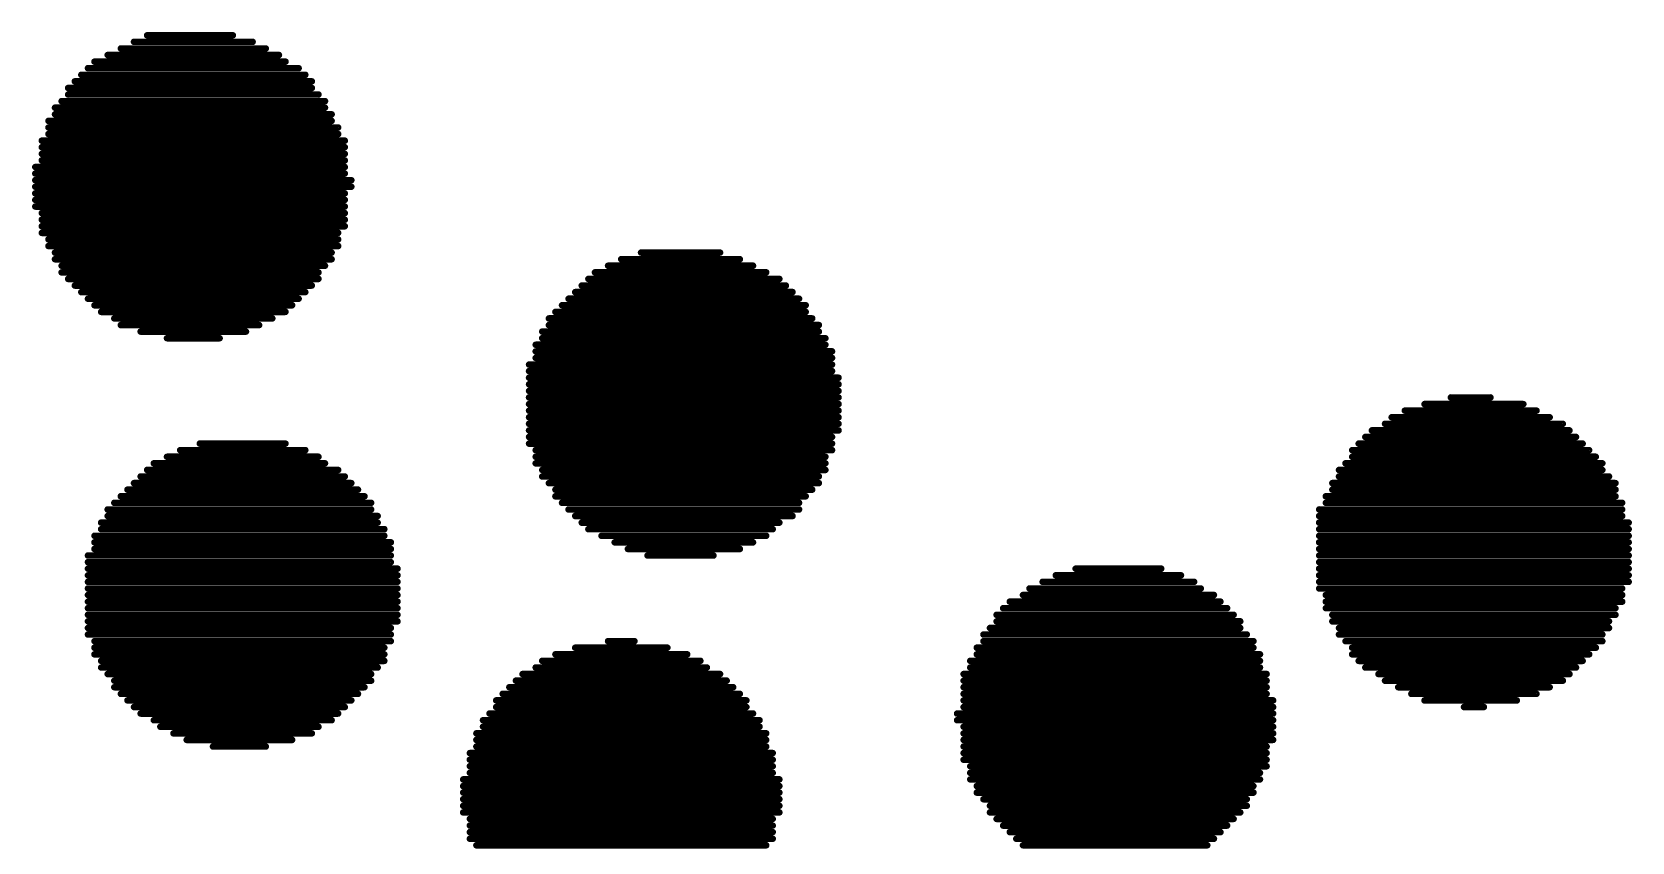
# Model space of a CAD drawing. Header units: millimetres. Extents: x 45 to 209, y 90 to 189.
# Drawn here: x 137.68 to 139.223, y 98.918 to 99.699 of the extents above; entities that cross this region are included whole.
import ezdxf

# ---------------------------------------------------------------- set-up
doc = ezdxf.new("R2010")
doc.units = ezdxf.units.MM
doc.layers.add('TopOverlay', color=2, linetype='Continuous')

# ---------------------------------------------------------------- blocks, each defined once
blk = doc.blocks.new('5394DE47_A0E8_4329_8464_7791B7C19310_63')
at = {"layer": 'TopOverlay', "const_width": 0.00635}
for points in [[(4.0719, 5.5406), (4.1544, 5.5406)], [(4.0338, 5.5216), (4.1989, 5.5216)], [(4.0465, 5.5279), (4.1862, 5.5279)], [(4.0592, 5.5343), (4.1735, 5.5343)], [(4.0147, 5.5089), (4.2179, 5.5089)], [(4.0211, 5.5152), (4.2052, 5.5152)], [(4.002, 5.4962), (4.2306, 5.4962)], [(4.0084, 5.5025), (4.2243, 5.5025)], [(3.9893, 5.4771), (4.2433, 5.4771)], [(3.9957, 5.4898), (4.2306, 5.4898)], [(3.9957, 5.4835), (4.237, 5.4835)], [(3.983, 5.4708), (4.2433, 5.4708)], [(3.983, 5.4644), (4.2497, 5.4644)], [(3.9766, 5.4581), (4.2497, 5.4581)], [(3.9766, 5.4517), (4.256, 5.4517)], [(3.9766, 5.4454), (4.256, 5.4454)], [(3.9703, 5.439), (4.2624, 5.439)], [(3.9703, 5.4327), (4.2624, 5.4327)], [(3.9639, 5.4136), (4.2624, 5.4136)], [(3.9703, 5.4263), (4.2624, 5.4263)], [(3.9703, 5.42), (4.2624, 5.42)], [(3.9639, 5.4073), (4.2624, 5.4073)], [(3.9639, 5.4009), (4.2687, 5.4009)], [(3.9639, 5.3946), (4.2687, 5.3946)], [(3.9639, 5.3882), (4.2624, 5.3882)], [(3.9639, 5.3819), (4.2624, 5.3819)], [(3.9639, 5.3755), (4.2624, 5.3755)], [(3.9703, 5.3692), (4.2624, 5.3692)], [(3.9703, 5.3628), (4.2624, 5.3628)], [(3.9703, 5.3565), (4.2624, 5.3565)], [(3.9703, 5.3501), (4.256, 5.3501)], [(3.9766, 5.3438), (4.256, 5.3438)], [(3.9766, 5.3374), (4.256, 5.3374)], [(3.983, 5.3311), (4.2497, 5.3311)], [(3.983, 5.3247), (4.2497, 5.3247)], [(4.5291, 5.3247), (4.6434, 5.3247)], [(4.5481, 5.3311), (4.6243, 5.3311)], [(3.9893, 5.3184), (4.2433, 5.3184)], [(3.9893, 5.312), (4.237, 5.312)], [(3.9957, 5.3057), (4.237, 5.3057)], [(4.4973, 5.3057), (4.6815, 5.3057)], [(4.5037, 5.312), (4.6688, 5.312)], [(4.5164, 5.3184), (4.6561, 5.3184)], [(4.002, 5.2993), (4.2306, 5.2993)], [(4.0084, 5.293), (4.2243, 5.293)], [(4.4846, 5.293), (4.6942, 5.293)], [(4.491, 5.2993), (4.6878, 5.2993)], [(4.0147, 5.2866), (4.2179, 5.2866)], [(4.0211, 5.2803), (4.2116, 5.2803)], [(4.4719, 5.2803), (4.7069, 5.2803)], [(4.4783, 5.2866), (4.7005, 5.2866)], [(4.0274, 5.2739), (4.2052, 5.2739)], [(4.0401, 5.2676), (4.1925, 5.2676)], [(4.0465, 5.2612), (4.1798, 5.2612)], [(4.4592, 5.2676), (4.7132, 5.2676)], [(4.4592, 5.2612), (4.7196, 5.2612)], [(4.4656, 5.2739), (4.7069, 5.2739)], [(4.0655, 5.2549), (4.1671, 5.2549)], [(4.0909, 5.2485), (4.1417, 5.2485)], [(4.4529, 5.2549), (4.7196, 5.2549)], [(4.4529, 5.2485), (4.7259, 5.2485)], [(4.4465, 5.2422), (4.7259, 5.2422)], [(4.4465, 5.2358), (4.7323, 5.2358)], [(4.4465, 5.2295), (4.7323, 5.2295)], [(4.4402, 5.2231), (4.7323, 5.2231)], [(4.4402, 5.2168), (4.7323, 5.2168)], [(4.4402, 5.2104), (4.7386, 5.2104)], [(4.4402, 5.2041), (4.7386, 5.2041)], [(4.4402, 5.1977), (4.7386, 5.1977)], [(4.4402, 5.1914), (4.7386, 5.1914)], [(4.4402, 5.185), (4.7386, 5.185)], [(5.3038, 5.185), (5.399, 5.185)], [(5.3292, 5.1914), (5.3673, 5.1914)], [(4.4402, 5.1787), (4.7386, 5.1787)], [(4.4402, 5.1723), (4.7386, 5.1723)], [(5.272, 5.1723), (5.4244, 5.1723)], [(5.2847, 5.1787), (5.4117, 5.1787)], [(4.4402, 5.166), (4.7386, 5.166)], [(4.4402, 5.1596), (4.7386, 5.1596)], [(4.4402, 5.1533), (4.7323, 5.1533)], [(5.2466, 5.1533), (5.4498, 5.1533)], [(5.253, 5.1596), (5.4435, 5.1596)], [(5.2657, 5.166), (5.4371, 5.166)], [(4.1036, 5.1406), (4.2243, 5.1406)], [(4.1227, 5.1469), (4.2052, 5.1469)], [(4.4402, 5.1469), (4.7323, 5.1469)], [(4.4465, 5.1406), (4.7323, 5.1406)], [(5.2339, 5.1406), (5.4625, 5.1406)], [(5.2403, 5.1469), (5.4562, 5.1469)], [(4.0719, 5.1215), (4.256, 5.1215)], [(4.0782, 5.1279), (4.2433, 5.1279)], [(4.0909, 5.1342), (4.237, 5.1342)], [(4.4465, 5.1342), (4.7259, 5.1342)], [(4.4465, 5.1279), (4.7259, 5.1279)], [(4.4529, 5.1215), (4.7259, 5.1215)], [(5.2212, 5.1215), (5.4752, 5.1215)], [(5.2276, 5.1279), (5.4752, 5.1279)], [(5.2339, 5.1342), (5.4689, 5.1342)], [(4.0592, 5.1088), (4.2687, 5.1088)], [(4.0655, 5.1152), (4.2624, 5.1152)], [(4.4529, 5.1152), (4.7196, 5.1152)], [(4.4592, 5.1088), (4.7196, 5.1088)], [(5.2149, 5.1088), (5.4879, 5.1088)], [(5.2212, 5.1152), (5.4816, 5.1152)], [(4.0401, 5.0898), (4.2878, 5.0898)], [(4.0465, 5.0961), (4.2814, 5.0961)], [(4.0528, 5.1025), (4.2751, 5.1025)], [(4.4656, 5.1025), (4.7132, 5.1025)], [(4.4656, 5.0961), (4.7069, 5.0961)], [(4.4719, 5.0898), (4.7005, 5.0898)], [(5.2085, 5.0961), (5.4879, 5.0961)], [(5.2085, 5.0898), (5.4943, 5.0898)], [(5.2149, 5.1025), (5.4879, 5.1025)], [(4.0338, 5.0834), (4.2878, 5.0834)], [(4.0338, 5.0771), (4.2941, 5.0771)], [(4.4783, 5.0834), (4.7005, 5.0834)], [(4.4846, 5.0771), (4.6942, 5.0771)], [(5.2022, 5.0834), (5.4943, 5.0834)], [(5.2022, 5.0771), (5.4943, 5.0771)], [(4.0274, 5.0707), (4.2941, 5.0707)], [(4.0274, 5.0644), (4.3005, 5.0644)], [(4.491, 5.0707), (4.6815, 5.0707)], [(4.4973, 5.0644), (4.6751, 5.0644)], [(5.2022, 5.0707), (5.5006, 5.0707)], [(5.2022, 5.0644), (5.5006, 5.0644)], [(4.0211, 5.058), (4.3005, 5.058)], [(4.0211, 5.0517), (4.3068, 5.0517)], [(4.0211, 5.0453), (4.3068, 5.0453)], [(4.51, 5.058), (4.6688, 5.058)], [(4.5227, 5.0517), (4.6561, 5.0517)], [(4.5354, 5.0453), (4.6434, 5.0453)], [(5.2022, 5.058), (5.5006, 5.058)], [(5.2022, 5.0517), (5.5006, 5.0517)], [(5.2022, 5.0453), (5.5006, 5.0453)], [(4.0147, 5.039), (4.3068, 5.039)], [(4.0147, 5.0326), (4.3068, 5.0326)], [(4.5545, 5.039), (4.618, 5.039)], [(5.2022, 5.039), (5.5006, 5.039)], [(5.2022, 5.0326), (5.5006, 5.0326)], [(4.0147, 5.0263), (4.3132, 5.0263)], [(4.0147, 5.0199), (4.3132, 5.0199)], [(4.0147, 5.0136), (4.3132, 5.0136)], [(4.9355, 5.0136), (5.0815, 5.0136)], [(4.9482, 5.0199), (5.0688, 5.0199)], [(4.9672, 5.0263), (5.0498, 5.0263)], [(5.2022, 5.0263), (5.5006, 5.0263)], [(5.2022, 5.0199), (5.5006, 5.0199)], [(5.2022, 5.0136), (5.5006, 5.0136)], [(4.0147, 5.0072), (4.3132, 5.0072)], [(4.0147, 5.0009), (4.3132, 5.0009)], [(4.9164, 5.0009), (5.1006, 5.0009)], [(4.9228, 5.0072), (5.0879, 5.0072)], [(5.2022, 5.0072), (5.4943, 5.0072)], [(5.2085, 5.0009), (5.4943, 5.0009)], [(4.0147, 4.9945), (4.3132, 4.9945)], [(4.0147, 4.9882), (4.3132, 4.9882)], [(4.0147, 4.9818), (4.3132, 4.9818)], [(4.891, 4.9818), (5.1196, 4.9818)], [(4.8974, 4.9882), (5.1133, 4.9882)], [(4.9037, 4.9945), (5.1069, 4.9945)], [(5.2085, 4.9945), (5.4943, 4.9945)], [(5.2085, 4.9882), (5.4879, 4.9882)], [(5.2149, 4.9818), (5.4879, 4.9818)], [(4.0147, 4.9755), (4.3132, 4.9755)], [(4.0147, 4.9691), (4.3068, 4.9691)], [(4.8847, 4.9691), (5.126, 4.9691)], [(4.891, 4.9755), (5.126, 4.9755)], [(5.2149, 4.9755), (5.4816, 4.9755)], [(5.2212, 4.9691), (5.4816, 4.9691)], [(4.0147, 4.9628), (4.3068, 4.9628)], [(4.0211, 4.9564), (4.3068, 4.9564)], [(4.0211, 4.9501), (4.3005, 4.9501)], [(4.4846, 4.9501), (4.5735, 4.9501)], [(4.5164, 4.9564), (4.5418, 4.9564)], [(4.872, 4.9501), (5.1387, 4.9501)], [(4.8783, 4.9628), (5.1323, 4.9628)], [(4.8783, 4.9564), (5.1387, 4.9564)], [(5.2212, 4.9628), (5.4752, 4.9628)], [(5.2276, 4.9564), (5.4752, 4.9564)], [(5.2339, 4.9501), (5.4689, 4.9501)], [(4.0211, 4.9437), (4.3005, 4.9437)], [(4.0274, 4.9374), (4.3005, 4.9374)], [(4.4529, 4.9374), (4.6053, 4.9374)], [(4.4656, 4.9437), (4.5926, 4.9437)], [(4.8656, 4.9374), (5.145, 4.9374)], [(4.872, 4.9437), (5.145, 4.9437)], [(5.2339, 4.9437), (5.4625, 4.9437)], [(5.2403, 4.9374), (5.4562, 4.9374)], [(4.0274, 4.931), (4.2941, 4.931)], [(4.0338, 4.9247), (4.2878, 4.9247)], [(4.4338, 4.9247), (4.6243, 4.9247)], [(4.4465, 4.931), (4.6116, 4.931)], [(4.8593, 4.9247), (5.1514, 4.9247)], [(4.8656, 4.931), (5.145, 4.931)], [(5.2466, 4.931), (5.4498, 4.931)], [(5.2593, 4.9247), (5.4435, 4.9247)], [(4.0401, 4.9183), (4.2878, 4.9183)], [(4.0401, 4.912), (4.2814, 4.912)], [(4.0465, 4.9056), (4.2751, 4.9056)], [(4.4148, 4.9056), (4.6434, 4.9056)], [(4.4211, 4.912), (4.637, 4.912)], [(4.4275, 4.9183), (4.6307, 4.9183)], [(4.8593, 4.9183), (5.1514, 4.9183)], [(4.8593, 4.912), (5.1514, 4.912)], [(4.8593, 4.9056), (5.1514, 4.9056)], [(5.2657, 4.9183), (5.4371, 4.9183)], [(5.2784, 4.912), (5.4244, 4.912)], [(5.2911, 4.9056), (5.4117, 4.9056)], [(4.0528, 4.8993), (4.2687, 4.8993)], [(4.0592, 4.8929), (4.2624, 4.8929)], [(4.4084, 4.8993), (4.6497, 4.8993)], [(4.4084, 4.8929), (4.6497, 4.8929)], [(4.8593, 4.8993), (5.1577, 4.8993)], [(4.8593, 4.8929), (5.1577, 4.8929)], [(5.3038, 4.8993), (5.3927, 4.8993)], [(5.3419, 4.8929), (5.3609, 4.8929)], [(4.0655, 4.8866), (4.256, 4.8866)], [(4.0782, 4.8802), (4.2497, 4.8802)], [(4.0846, 4.8739), (4.237, 4.8739)], [(4.3957, 4.8802), (4.6624, 4.8802)], [(4.3957, 4.8739), (4.6624, 4.8739)], [(4.4021, 4.8866), (4.6561, 4.8866)], [(4.8529, 4.8866), (5.1577, 4.8866)], [(4.8529, 4.8802), (5.1577, 4.8802)], [(4.8593, 4.8739), (5.1577, 4.8739)], [(4.0973, 4.8675), (4.2306, 4.8675)], [(4.11, 4.8612), (4.2116, 4.8612)], [(4.3894, 4.8675), (4.6688, 4.8675)], [(4.3894, 4.8612), (4.6688, 4.8612)], [(4.8593, 4.8675), (5.1577, 4.8675)], [(4.8593, 4.8612), (5.1577, 4.8612)], [(4.1354, 4.8548), (4.1862, 4.8548)], [(4.383, 4.8485), (4.6751, 4.8485)], [(4.383, 4.8421), (4.6751, 4.8421)], [(4.3894, 4.8548), (4.6688, 4.8548)], [(4.8593, 4.8548), (5.1514, 4.8548)], [(4.8593, 4.8485), (5.1514, 4.8485)], [(4.8593, 4.8421), (5.1514, 4.8421)], [(4.383, 4.8358), (4.6751, 4.8358)], [(4.383, 4.8294), (4.6751, 4.8294)], [(4.8656, 4.8358), (5.1514, 4.8358)], [(4.8656, 4.8294), (5.145, 4.8294)], [(4.3767, 4.8231), (4.6815, 4.8231)], [(4.3767, 4.8167), (4.6815, 4.8167)], [(4.8656, 4.8231), (5.145, 4.8231)], [(4.872, 4.8167), (5.1387, 4.8167)], [(4.3767, 4.8104), (4.6815, 4.8104)], [(4.3767, 4.804), (4.6815, 4.804)], [(4.3767, 4.7977), (4.6815, 4.7977)], [(4.872, 4.8104), (5.1387, 4.8104)], [(4.8783, 4.804), (5.1323, 4.804)], [(4.8847, 4.7977), (5.1323, 4.7977)], [(4.3767, 4.7913), (4.6815, 4.7913)], [(4.383, 4.785), (4.6751, 4.785)], [(4.8847, 4.7913), (5.126, 4.7913)], [(4.891, 4.785), (5.1196, 4.785)], [(4.383, 4.7786), (4.6751, 4.7786)], [(4.383, 4.7723), (4.6751, 4.7723)], [(4.383, 4.7659), (4.6751, 4.7659)], [(4.8974, 4.7786), (5.1133, 4.7786)], [(4.9037, 4.7723), (5.1069, 4.7723)], [(4.9101, 4.7659), (5.1006, 4.7659)], [(4.3894, 4.7596), (4.6688, 4.7596)], [(4.9164, 4.7596), (5.0942, 4.7596)]]:
    blk.add_lwpolyline(points, dxfattribs=at)
at = {"layer": 'TopOverlay', "const_width": 0.00317}
for points in [[(4.0703, 5.5406, 1), (4.0735, 5.5406, 1)], [(4.1529, 5.5406, 1), (4.156, 5.5406, 1)], [(4.0322, 5.5216, 1), (4.0354, 5.5216, 1)], [(4.0449, 5.5279, 1), (4.0481, 5.5279, 1)], [(4.0576, 5.5343, 1), (4.0608, 5.5343, 1)], [(4.1719, 5.5343, 1), (4.1751, 5.5343, 1)], [(4.1846, 5.5279, 1), (4.1878, 5.5279, 1)], [(4.1973, 5.5216, 1), (4.2005, 5.5216, 1)], [(4.0132, 5.5089, 1), (4.0163, 5.5089, 1)], [(4.0195, 5.5152, 1), (4.0227, 5.5152, 1)], [(4.2037, 5.5152, 1), (4.2068, 5.5152, 1)], [(4.2164, 5.5089, 1), (4.2195, 5.5089, 1)], [(4.0005, 5.4962, 1), (4.0036, 5.4962, 1)], [(4.0068, 5.5025, 1), (4.01, 5.5025, 1)], [(4.2227, 5.5025, 1), (4.2259, 5.5025, 1)], [(4.2291, 5.4962, 1), (4.2322, 5.4962, 1)], [(3.9878, 5.4771, 1), (3.9909, 5.4771, 1)], [(3.9941, 5.4898, 1), (3.9973, 5.4898, 1)], [(3.9941, 5.4835, 1), (3.9973, 5.4835, 1)], [(4.2291, 5.4898, 1), (4.2322, 5.4898, 1)], [(4.2354, 5.4835, 1), (4.2386, 5.4835, 1)], [(4.2418, 5.4771, 1), (4.2449, 5.4771, 1)], [(3.9814, 5.4708, 1), (3.9846, 5.4708, 1)], [(3.9814, 5.4644, 1), (3.9846, 5.4644, 1)], [(4.2418, 5.4708, 1), (4.2449, 5.4708, 1)], [(4.2481, 5.4644, 1), (4.2513, 5.4644, 1)], [(3.9751, 5.4581, 1), (3.9782, 5.4581, 1)], [(3.9751, 5.4517, 1), (3.9782, 5.4517, 1)], [(3.9751, 5.4454, 1), (3.9782, 5.4454, 1)], [(4.2481, 5.4581, 1), (4.2513, 5.4581, 1)], [(4.2545, 5.4517, 1), (4.2576, 5.4517, 1)], [(4.2545, 5.4454, 1), (4.2576, 5.4454, 1)], [(3.9687, 5.439, 1), (3.9719, 5.439, 1)], [(3.9687, 5.4327, 1), (3.9719, 5.4327, 1)], [(4.2608, 5.439, 1), (4.264, 5.439, 1)], [(4.2608, 5.4327, 1), (4.264, 5.4327, 1)], [(3.9624, 5.4136, 1), (3.9655, 5.4136, 1)], [(3.9687, 5.4263, 1), (3.9719, 5.4263, 1)], [(3.9687, 5.42, 1), (3.9719, 5.42, 1)], [(4.2608, 5.4263, 1), (4.264, 5.4263, 1)], [(4.2608, 5.42, 1), (4.264, 5.42, 1)], [(4.2608, 5.4136, 1), (4.264, 5.4136, 1)], [(3.9624, 5.4073, 1), (3.9655, 5.4073, 1)], [(3.9624, 5.4009, 1), (3.9655, 5.4009, 1)], [(4.2608, 5.4073, 1), (4.264, 5.4073, 1)], [(4.2672, 5.4009, 1), (4.2703, 5.4009, 1)], [(3.9624, 5.3946, 1), (3.9655, 5.3946, 1)], [(3.9624, 5.3882, 1), (3.9655, 5.3882, 1)], [(4.2608, 5.3882, 1), (4.264, 5.3882, 1)], [(4.2672, 5.3946, 1), (4.2703, 5.3946, 1)], [(3.9624, 5.3819, 1), (3.9655, 5.3819, 1)], [(3.9624, 5.3755, 1), (3.9655, 5.3755, 1)], [(3.9687, 5.3692, 1), (3.9719, 5.3692, 1)], [(4.2608, 5.3819, 1), (4.264, 5.3819, 1)], [(4.2608, 5.3755, 1), (4.264, 5.3755, 1)], [(4.2608, 5.3692, 1), (4.264, 5.3692, 1)], [(3.9687, 5.3628, 1), (3.9719, 5.3628, 1)], [(3.9687, 5.3565, 1), (3.9719, 5.3565, 1)], [(4.2608, 5.3628, 1), (4.264, 5.3628, 1)], [(4.2608, 5.3565, 1), (4.264, 5.3565, 1)], [(3.9687, 5.3501, 1), (3.9719, 5.3501, 1)], [(3.9751, 5.3438, 1), (3.9782, 5.3438, 1)], [(3.9751, 5.3374, 1), (3.9782, 5.3374, 1)], [(4.2545, 5.3501, 1), (4.2576, 5.3501, 1)], [(4.2545, 5.3438, 1), (4.2576, 5.3438, 1)], [(4.2545, 5.3374, 1), (4.2576, 5.3374, 1)], [(3.9814, 5.3311, 1), (3.9846, 5.3311, 1)], [(3.9814, 5.3247, 1), (3.9846, 5.3247, 1)], [(4.2481, 5.3311, 1), (4.2513, 5.3311, 1)], [(4.2481, 5.3247, 1), (4.2513, 5.3247, 1)], [(4.5275, 5.3247, 1), (4.5307, 5.3247, 1)], [(4.5466, 5.3311, 1), (4.5497, 5.3311, 1)], [(4.6228, 5.3311, 1), (4.6259, 5.3311, 1)], [(4.6418, 5.3247, 1), (4.645, 5.3247, 1)], [(3.9878, 5.3184, 1), (3.9909, 5.3184, 1)], [(3.9878, 5.312, 1), (3.9909, 5.312, 1)], [(3.9941, 5.3057, 1), (3.9973, 5.3057, 1)], [(4.2354, 5.312, 1), (4.2386, 5.312, 1)], [(4.2354, 5.3057, 1), (4.2386, 5.3057, 1)], [(4.2418, 5.3184, 1), (4.2449, 5.3184, 1)], [(4.4958, 5.3057, 1), (4.4989, 5.3057, 1)], [(4.5021, 5.312, 1), (4.5053, 5.312, 1)], [(4.5148, 5.3184, 1), (4.518, 5.3184, 1)], [(4.6545, 5.3184, 1), (4.6577, 5.3184, 1)], [(4.6672, 5.312, 1), (4.6704, 5.312, 1)], [(4.6799, 5.3057, 1), (4.6831, 5.3057, 1)], [(4.0005, 5.2993, 1), (4.0036, 5.2993, 1)], [(4.0068, 5.293, 1), (4.01, 5.293, 1)], [(4.2227, 5.293, 1), (4.2259, 5.293, 1)], [(4.2291, 5.2993, 1), (4.2322, 5.2993, 1)], [(4.4831, 5.293, 1), (4.4862, 5.293, 1)], [(4.4894, 5.2993, 1), (4.4926, 5.2993, 1)], [(4.6863, 5.2993, 1), (4.6894, 5.2993, 1)], [(4.6926, 5.293, 1), (4.6958, 5.293, 1)], [(4.0132, 5.2866, 1), (4.0163, 5.2866, 1)], [(4.0195, 5.2803, 1), (4.0227, 5.2803, 1)], [(4.21, 5.2803, 1), (4.2132, 5.2803, 1)], [(4.2164, 5.2866, 1), (4.2195, 5.2866, 1)], [(4.4704, 5.2803, 1), (4.4735, 5.2803, 1)], [(4.4767, 5.2866, 1), (4.4799, 5.2866, 1)], [(4.699, 5.2866, 1), (4.7021, 5.2866, 1)], [(4.7053, 5.2803, 1), (4.7085, 5.2803, 1)], [(4.0259, 5.2739, 1), (4.029, 5.2739, 1)], [(4.0386, 5.2676, 1), (4.0417, 5.2676, 1)], [(4.0449, 5.2612, 1), (4.0481, 5.2612, 1)], [(4.1783, 5.2612, 1), (4.1814, 5.2612, 1)], [(4.191, 5.2676, 1), (4.1941, 5.2676, 1)], [(4.2037, 5.2739, 1), (4.2068, 5.2739, 1)], [(4.4577, 5.2676, 1), (4.4608, 5.2676, 1)], [(4.4577, 5.2612, 1), (4.4608, 5.2612, 1)], [(4.464, 5.2739, 1), (4.4672, 5.2739, 1)], [(4.7053, 5.2739, 1), (4.7085, 5.2739, 1)], [(4.7117, 5.2676, 1), (4.7148, 5.2676, 1)], [(4.718, 5.2612, 1), (4.7212, 5.2612, 1)], [(4.064, 5.2549, 1), (4.0671, 5.2549, 1)], [(4.0894, 5.2485, 1), (4.0925, 5.2485, 1)], [(4.1402, 5.2485, 1), (4.1433, 5.2485, 1)], [(4.1656, 5.2549, 1), (4.1687, 5.2549, 1)], [(4.4513, 5.2549, 1), (4.4545, 5.2549, 1)], [(4.4513, 5.2485, 1), (4.4545, 5.2485, 1)], [(4.718, 5.2549, 1), (4.7212, 5.2549, 1)], [(4.7244, 5.2485, 1), (4.7275, 5.2485, 1)], [(4.445, 5.2422, 1), (4.4481, 5.2422, 1)], [(4.445, 5.2358, 1), (4.4481, 5.2358, 1)], [(4.445, 5.2295, 1), (4.4481, 5.2295, 1)], [(4.7244, 5.2422, 1), (4.7275, 5.2422, 1)], [(4.7307, 5.2358, 1), (4.7339, 5.2358, 1)], [(4.7307, 5.2295, 1), (4.7339, 5.2295, 1)], [(4.4386, 5.2231, 1), (4.4418, 5.2231, 1)], [(4.4386, 5.2168, 1), (4.4418, 5.2168, 1)], [(4.7307, 5.2231, 1), (4.7339, 5.2231, 1)], [(4.7307, 5.2168, 1), (4.7339, 5.2168, 1)], [(4.4386, 5.2104, 1), (4.4418, 5.2104, 1)], [(4.4386, 5.2041, 1), (4.4418, 5.2041, 1)], [(4.4386, 5.1977, 1), (4.4418, 5.1977, 1)], [(4.7371, 5.2104, 1), (4.7402, 5.2104, 1)], [(4.7371, 5.2041, 1), (4.7402, 5.2041, 1)], [(4.7371, 5.1977, 1), (4.7402, 5.1977, 1)], [(4.4386, 5.1914, 1), (4.4418, 5.1914, 1)], [(4.4386, 5.185, 1), (4.4418, 5.185, 1)], [(4.7371, 5.1914, 1), (4.7402, 5.1914, 1)], [(4.7371, 5.185, 1), (4.7402, 5.185, 1)], [(5.3022, 5.185, 1), (5.3054, 5.185, 1)], [(5.3276, 5.1914, 1), (5.3308, 5.1914, 1)], [(5.3657, 5.1914, 1), (5.3689, 5.1914, 1)], [(5.3975, 5.185, 1), (5.4006, 5.185, 1)], [(4.4386, 5.1787, 1), (4.4418, 5.1787, 1)], [(4.4386, 5.1723, 1), (4.4418, 5.1723, 1)], [(4.7371, 5.1787, 1), (4.7402, 5.1787, 1)], [(4.7371, 5.1723, 1), (4.7402, 5.1723, 1)], [(5.2705, 5.1723, 1), (5.2736, 5.1723, 1)], [(5.2832, 5.1787, 1), (5.2863, 5.1787, 1)], [(5.4102, 5.1787, 1), (5.4133, 5.1787, 1)], [(5.4229, 5.1723, 1), (5.426, 5.1723, 1)], [(4.4386, 5.166, 1), (4.4418, 5.166, 1)], [(4.4386, 5.1596, 1), (4.4418, 5.1596, 1)], [(4.4386, 5.1533, 1), (4.4418, 5.1533, 1)], [(4.7307, 5.1533, 1), (4.7339, 5.1533, 1)], [(4.7371, 5.166, 1), (4.7402, 5.166, 1)], [(4.7371, 5.1596, 1), (4.7402, 5.1596, 1)], [(5.2451, 5.1533, 1), (5.2482, 5.1533, 1)], [(5.2514, 5.1596, 1), (5.2546, 5.1596, 1)], [(5.2641, 5.166, 1), (5.2673, 5.166, 1)], [(5.4356, 5.166, 1), (5.4387, 5.166, 1)], [(5.4419, 5.1596, 1), (5.4451, 5.1596, 1)], [(5.4483, 5.1533, 1), (5.4514, 5.1533, 1)], [(4.1021, 5.1406, 1), (4.1052, 5.1406, 1)], [(4.1211, 5.1469, 1), (4.1243, 5.1469, 1)], [(4.2037, 5.1469, 1), (4.2068, 5.1469, 1)], [(4.2227, 5.1406, 1), (4.2259, 5.1406, 1)], [(4.4386, 5.1469, 1), (4.4418, 5.1469, 1)], [(4.445, 5.1406, 1), (4.4481, 5.1406, 1)], [(4.7307, 5.1469, 1), (4.7339, 5.1469, 1)], [(4.7307, 5.1406, 1), (4.7339, 5.1406, 1)], [(5.2324, 5.1406, 1), (5.2355, 5.1406, 1)], [(5.2387, 5.1469, 1), (5.2419, 5.1469, 1)], [(5.4546, 5.1469, 1), (5.4578, 5.1469, 1)], [(5.461, 5.1406, 1), (5.4641, 5.1406, 1)], [(4.0703, 5.1215, 1), (4.0735, 5.1215, 1)], [(4.0767, 5.1279, 1), (4.0798, 5.1279, 1)], [(4.0894, 5.1342, 1), (4.0925, 5.1342, 1)], [(4.2354, 5.1342, 1), (4.2386, 5.1342, 1)], [(4.2418, 5.1279, 1), (4.2449, 5.1279, 1)], [(4.2545, 5.1215, 1), (4.2576, 5.1215, 1)], [(4.445, 5.1342, 1), (4.4481, 5.1342, 1)], [(4.445, 5.1279, 1), (4.4481, 5.1279, 1)], [(4.4513, 5.1215, 1), (4.4545, 5.1215, 1)], [(4.7244, 5.1342, 1), (4.7275, 5.1342, 1)], [(4.7244, 5.1279, 1), (4.7275, 5.1279, 1)], [(4.7244, 5.1215, 1), (4.7275, 5.1215, 1)], [(5.2197, 5.1215, 1), (5.2228, 5.1215, 1)], [(5.226, 5.1279, 1), (5.2292, 5.1279, 1)], [(5.2324, 5.1342, 1), (5.2355, 5.1342, 1)], [(5.4673, 5.1342, 1), (5.4705, 5.1342, 1)], [(5.4737, 5.1279, 1), (5.4768, 5.1279, 1)], [(5.4737, 5.1215, 1), (5.4768, 5.1215, 1)], [(4.0576, 5.1088, 1), (4.0608, 5.1088, 1)], [(4.064, 5.1152, 1), (4.0671, 5.1152, 1)], [(4.2608, 5.1152, 1), (4.264, 5.1152, 1)], [(4.2672, 5.1088, 1), (4.2703, 5.1088, 1)], [(4.4513, 5.1152, 1), (4.4545, 5.1152, 1)], [(4.4577, 5.1088, 1), (4.4608, 5.1088, 1)], [(4.718, 5.1152, 1), (4.7212, 5.1152, 1)], [(4.718, 5.1088, 1), (4.7212, 5.1088, 1)], [(5.2133, 5.1088, 1), (5.2165, 5.1088, 1)], [(5.2197, 5.1152, 1), (5.2228, 5.1152, 1)], [(5.48, 5.1152, 1), (5.4832, 5.1152, 1)], [(5.4864, 5.1088, 1), (5.4895, 5.1088, 1)], [(4.0386, 5.0898, 1), (4.0417, 5.0898, 1)], [(4.0449, 5.0961, 1), (4.0481, 5.0961, 1)], [(4.0513, 5.1025, 1), (4.0544, 5.1025, 1)], [(4.2735, 5.1025, 1), (4.2767, 5.1025, 1)], [(4.2799, 5.0961, 1), (4.283, 5.0961, 1)], [(4.2862, 5.0898, 1), (4.2894, 5.0898, 1)], [(4.464, 5.1025, 1), (4.4672, 5.1025, 1)], [(4.464, 5.0961, 1), (4.4672, 5.0961, 1)], [(4.4704, 5.0898, 1), (4.4735, 5.0898, 1)], [(4.699, 5.0898, 1), (4.7021, 5.0898, 1)], [(4.7053, 5.0961, 1), (4.7085, 5.0961, 1)], [(4.7117, 5.1025, 1), (4.7148, 5.1025, 1)], [(5.207, 5.0961, 1), (5.2101, 5.0961, 1)], [(5.207, 5.0898, 1), (5.2101, 5.0898, 1)], [(5.2133, 5.1025, 1), (5.2165, 5.1025, 1)], [(5.4864, 5.1025, 1), (5.4895, 5.1025, 1)], [(5.4864, 5.0961, 1), (5.4895, 5.0961, 1)], [(5.4927, 5.0898, 1), (5.4959, 5.0898, 1)], [(4.0322, 5.0834, 1), (4.0354, 5.0834, 1)], [(4.0322, 5.0771, 1), (4.0354, 5.0771, 1)], [(4.2862, 5.0834, 1), (4.2894, 5.0834, 1)], [(4.2926, 5.0771, 1), (4.2957, 5.0771, 1)], [(4.4767, 5.0834, 1), (4.4799, 5.0834, 1)], [(4.4831, 5.0771, 1), (4.4862, 5.0771, 1)], [(4.6926, 5.0771, 1), (4.6958, 5.0771, 1)], [(4.699, 5.0834, 1), (4.7021, 5.0834, 1)], [(5.2006, 5.0834, 1), (5.2038, 5.0834, 1)], [(5.2006, 5.0771, 1), (5.2038, 5.0771, 1)], [(5.4927, 5.0834, 1), (5.4959, 5.0834, 1)], [(5.4927, 5.0771, 1), (5.4959, 5.0771, 1)], [(4.0259, 5.0707, 1), (4.029, 5.0707, 1)], [(4.0259, 5.0644, 1), (4.029, 5.0644, 1)], [(4.2926, 5.0707, 1), (4.2957, 5.0707, 1)], [(4.2989, 5.0644, 1), (4.3021, 5.0644, 1)], [(4.4894, 5.0707, 1), (4.4926, 5.0707, 1)], [(4.4958, 5.0644, 1), (4.4989, 5.0644, 1)], [(4.6736, 5.0644, 1), (4.6767, 5.0644, 1)], [(4.6799, 5.0707, 1), (4.6831, 5.0707, 1)], [(5.2006, 5.0707, 1), (5.2038, 5.0707, 1)], [(5.2006, 5.0644, 1), (5.2038, 5.0644, 1)], [(5.4991, 5.0707, 1), (5.5022, 5.0707, 1)], [(5.4991, 5.0644, 1), (5.5022, 5.0644, 1)], [(4.0195, 5.058, 1), (4.0227, 5.058, 1)], [(4.0195, 5.0517, 1), (4.0227, 5.0517, 1)], [(4.0195, 5.0453, 1), (4.0227, 5.0453, 1)], [(4.2989, 5.058, 1), (4.3021, 5.058, 1)], [(4.3053, 5.0517, 1), (4.3084, 5.0517, 1)], [(4.3053, 5.0453, 1), (4.3084, 5.0453, 1)], [(4.5085, 5.058, 1), (4.5116, 5.058, 1)], [(4.5212, 5.0517, 1), (4.5243, 5.0517, 1)], [(4.5339, 5.0453, 1), (4.537, 5.0453, 1)], [(4.6418, 5.0453, 1), (4.645, 5.0453, 1)], [(4.6545, 5.0517, 1), (4.6577, 5.0517, 1)], [(4.6672, 5.058, 1), (4.6704, 5.058, 1)], [(5.2006, 5.058, 1), (5.2038, 5.058, 1)], [(5.2006, 5.0517, 1), (5.2038, 5.0517, 1)], [(5.2006, 5.0453, 1), (5.2038, 5.0453, 1)], [(5.4991, 5.058, 1), (5.5022, 5.058, 1)], [(5.4991, 5.0517, 1), (5.5022, 5.0517, 1)], [(5.4991, 5.0453, 1), (5.5022, 5.0453, 1)], [(4.0132, 5.039, 1), (4.0163, 5.039, 1)], [(4.0132, 5.0326, 1), (4.0163, 5.0326, 1)], [(4.3053, 5.039, 1), (4.3084, 5.039, 1)], [(4.3053, 5.0326, 1), (4.3084, 5.0326, 1)], [(4.5529, 5.039, 1), (4.5561, 5.039, 1)], [(4.6164, 5.039, 1), (4.6196, 5.039, 1)], [(5.2006, 5.039, 1), (5.2038, 5.039, 1)], [(5.2006, 5.0326, 1), (5.2038, 5.0326, 1)], [(5.4991, 5.039, 1), (5.5022, 5.039, 1)], [(5.4991, 5.0326, 1), (5.5022, 5.0326, 1)], [(4.0132, 5.0263, 1), (4.0163, 5.0263, 1)], [(4.0132, 5.0199, 1), (4.0163, 5.0199, 1)], [(4.0132, 5.0136, 1), (4.0163, 5.0136, 1)], [(4.3116, 5.0263, 1), (4.3148, 5.0263, 1)], [(4.3116, 5.0199, 1), (4.3148, 5.0199, 1)], [(4.3116, 5.0136, 1), (4.3148, 5.0136, 1)], [(4.9339, 5.0136, 1), (4.9371, 5.0136, 1)], [(4.9466, 5.0199, 1), (4.9498, 5.0199, 1)], [(4.9657, 5.0263, 1), (4.9688, 5.0263, 1)], [(5.0482, 5.0263, 1), (5.0514, 5.0263, 1)], [(5.0673, 5.0199, 1), (5.0704, 5.0199, 1)], [(5.08, 5.0136, 1), (5.0831, 5.0136, 1)], [(5.2006, 5.0263, 1), (5.2038, 5.0263, 1)], [(5.2006, 5.0199, 1), (5.2038, 5.0199, 1)], [(5.2006, 5.0136, 1), (5.2038, 5.0136, 1)], [(5.4991, 5.0263, 1), (5.5022, 5.0263, 1)], [(5.4991, 5.0199, 1), (5.5022, 5.0199, 1)], [(5.4991, 5.0136, 1), (5.5022, 5.0136, 1)], [(4.0132, 5.0072, 1), (4.0163, 5.0072, 1)], [(4.0132, 5.0009, 1), (4.0163, 5.0009, 1)], [(4.3116, 5.0072, 1), (4.3148, 5.0072, 1)], [(4.3116, 5.0009, 1), (4.3148, 5.0009, 1)], [(4.9149, 5.0009, 1), (4.918, 5.0009, 1)], [(4.9212, 5.0072, 1), (4.9244, 5.0072, 1)], [(5.0863, 5.0072, 1), (5.0895, 5.0072, 1)], [(5.099, 5.0009, 1), (5.1022, 5.0009, 1)], [(5.2006, 5.0072, 1), (5.2038, 5.0072, 1)], [(5.207, 5.0009, 1), (5.2101, 5.0009, 1)], [(5.4927, 5.0072, 1), (5.4959, 5.0072, 1)], [(5.4927, 5.0009, 1), (5.4959, 5.0009, 1)], [(4.0132, 4.9945, 1), (4.0163, 4.9945, 1)], [(4.0132, 4.9882, 1), (4.0163, 4.9882, 1)], [(4.0132, 4.9818, 1), (4.0163, 4.9818, 1)], [(4.3116, 4.9945, 1), (4.3148, 4.9945, 1)], [(4.3116, 4.9882, 1), (4.3148, 4.9882, 1)], [(4.3116, 4.9818, 1), (4.3148, 4.9818, 1)], [(4.8895, 4.9818, 1), (4.8926, 4.9818, 1)], [(4.8958, 4.9882, 1), (4.899, 4.9882, 1)], [(4.9022, 4.9945, 1), (4.9053, 4.9945, 1)], [(5.1054, 4.9945, 1), (5.1085, 4.9945, 1)], [(5.1117, 4.9882, 1), (5.1149, 4.9882, 1)], [(5.1181, 4.9818, 1), (5.1212, 4.9818, 1)], [(5.207, 4.9945, 1), (5.2101, 4.9945, 1)], [(5.207, 4.9882, 1), (5.2101, 4.9882, 1)], [(5.2133, 4.9818, 1), (5.2165, 4.9818, 1)], [(5.4864, 4.9882, 1), (5.4895, 4.9882, 1)], [(5.4864, 4.9818, 1), (5.4895, 4.9818, 1)], [(5.4927, 4.9945, 1), (5.4959, 4.9945, 1)], [(4.0132, 4.9755, 1), (4.0163, 4.9755, 1)], [(4.0132, 4.9691, 1), (4.0163, 4.9691, 1)], [(4.3053, 4.9691, 1), (4.3084, 4.9691, 1)], [(4.3116, 4.9755, 1), (4.3148, 4.9755, 1)], [(4.8831, 4.9691, 1), (4.8863, 4.9691, 1)], [(4.8895, 4.9755, 1), (4.8926, 4.9755, 1)], [(5.1244, 4.9755, 1), (5.1276, 4.9755, 1)], [(5.1244, 4.9691, 1), (5.1276, 4.9691, 1)], [(5.2133, 4.9755, 1), (5.2165, 4.9755, 1)], [(5.2197, 4.9691, 1), (5.2228, 4.9691, 1)], [(5.48, 4.9755, 1), (5.4832, 4.9755, 1)], [(5.48, 4.9691, 1), (5.4832, 4.9691, 1)], [(4.0132, 4.9628, 1), (4.0163, 4.9628, 1)], [(4.0195, 4.9564, 1), (4.0227, 4.9564, 1)], [(4.0195, 4.9501, 1), (4.0227, 4.9501, 1)], [(4.2989, 4.9501, 1), (4.3021, 4.9501, 1)], [(4.3053, 4.9628, 1), (4.3084, 4.9628, 1)], [(4.3053, 4.9564, 1), (4.3084, 4.9564, 1)], [(4.4831, 4.9501, 1), (4.4862, 4.9501, 1)], [(4.5148, 4.9564, 1), (4.518, 4.9564, 1)], [(4.5402, 4.9564, 1), (4.5434, 4.9564, 1)], [(4.572, 4.9501, 1), (4.5751, 4.9501, 1)], [(4.8704, 4.9501, 1), (4.8736, 4.9501, 1)], [(4.8768, 4.9628, 1), (4.8799, 4.9628, 1)], [(4.8768, 4.9564, 1), (4.8799, 4.9564, 1)], [(5.1308, 4.9628, 1), (5.1339, 4.9628, 1)], [(5.1371, 4.9564, 1), (5.1403, 4.9564, 1)], [(5.1371, 4.9501, 1), (5.1403, 4.9501, 1)], [(5.2197, 4.9628, 1), (5.2228, 4.9628, 1)], [(5.226, 4.9564, 1), (5.2292, 4.9564, 1)], [(5.2324, 4.9501, 1), (5.2355, 4.9501, 1)], [(5.4673, 4.9501, 1), (5.4705, 4.9501, 1)], [(5.4737, 4.9628, 1), (5.4768, 4.9628, 1)], [(5.4737, 4.9564, 1), (5.4768, 4.9564, 1)], [(4.0195, 4.9437, 1), (4.0227, 4.9437, 1)], [(4.0259, 4.9374, 1), (4.029, 4.9374, 1)], [(4.2989, 4.9437, 1), (4.3021, 4.9437, 1)], [(4.2989, 4.9374, 1), (4.3021, 4.9374, 1)], [(4.4513, 4.9374, 1), (4.4545, 4.9374, 1)], [(4.464, 4.9437, 1), (4.4672, 4.9437, 1)], [(4.591, 4.9437, 1), (4.5942, 4.9437, 1)], [(4.6037, 4.9374, 1), (4.6069, 4.9374, 1)], [(4.8641, 4.9374, 1), (4.8672, 4.9374, 1)], [(4.8704, 4.9437, 1), (4.8736, 4.9437, 1)], [(5.1435, 4.9437, 1), (5.1466, 4.9437, 1)], [(5.1435, 4.9374, 1), (5.1466, 4.9374, 1)], [(5.2324, 4.9437, 1), (5.2355, 4.9437, 1)], [(5.2387, 4.9374, 1), (5.2419, 4.9374, 1)], [(5.4546, 4.9374, 1), (5.4578, 4.9374, 1)], [(5.461, 4.9437, 1), (5.4641, 4.9437, 1)], [(4.0259, 4.931, 1), (4.029, 4.931, 1)], [(4.0322, 4.9247, 1), (4.0354, 4.9247, 1)], [(4.2862, 4.9247, 1), (4.2894, 4.9247, 1)], [(4.2926, 4.931, 1), (4.2957, 4.931, 1)], [(4.4323, 4.9247, 1), (4.4354, 4.9247, 1)], [(4.445, 4.931, 1), (4.4481, 4.931, 1)], [(4.6101, 4.931, 1), (4.6132, 4.931, 1)], [(4.6228, 4.9247, 1), (4.6259, 4.9247, 1)], [(4.8577, 4.9247, 1), (4.8609, 4.9247, 1)], [(4.8641, 4.931, 1), (4.8672, 4.931, 1)], [(5.1435, 4.931, 1), (5.1466, 4.931, 1)], [(5.1498, 4.9247, 1), (5.153, 4.9247, 1)], [(5.2451, 4.931, 1), (5.2482, 4.931, 1)], [(5.2578, 4.9247, 1), (5.2609, 4.9247, 1)], [(5.4419, 4.9247, 1), (5.4451, 4.9247, 1)], [(5.4483, 4.931, 1), (5.4514, 4.931, 1)], [(4.0386, 4.9183, 1), (4.0417, 4.9183, 1)], [(4.0386, 4.912, 1), (4.0417, 4.912, 1)], [(4.0449, 4.9056, 1), (4.0481, 4.9056, 1)], [(4.2735, 4.9056, 1), (4.2767, 4.9056, 1)], [(4.2799, 4.912, 1), (4.283, 4.912, 1)], [(4.2862, 4.9183, 1), (4.2894, 4.9183, 1)], [(4.4132, 4.9056, 1), (4.4164, 4.9056, 1)], [(4.4196, 4.912, 1), (4.4227, 4.912, 1)], [(4.4259, 4.9183, 1), (4.4291, 4.9183, 1)], [(4.6291, 4.9183, 1), (4.6323, 4.9183, 1)], [(4.6355, 4.912, 1), (4.6386, 4.912, 1)], [(4.6418, 4.9056, 1), (4.645, 4.9056, 1)], [(4.8577, 4.9183, 1), (4.8609, 4.9183, 1)], [(4.8577, 4.912, 1), (4.8609, 4.912, 1)], [(4.8577, 4.9056, 1), (4.8609, 4.9056, 1)], [(5.1498, 4.9183, 1), (5.153, 4.9183, 1)], [(5.1498, 4.912, 1), (5.153, 4.912, 1)], [(5.1498, 4.9056, 1), (5.153, 4.9056, 1)], [(5.2641, 4.9183, 1), (5.2673, 4.9183, 1)], [(5.2768, 4.912, 1), (5.28, 4.912, 1)], [(5.2895, 4.9056, 1), (5.2927, 4.9056, 1)], [(5.4102, 4.9056, 1), (5.4133, 4.9056, 1)], [(5.4229, 4.912, 1), (5.426, 4.912, 1)], [(5.4356, 4.9183, 1), (5.4387, 4.9183, 1)], [(4.0513, 4.8993, 1), (4.0544, 4.8993, 1)], [(4.0576, 4.8929, 1), (4.0608, 4.8929, 1)], [(4.2608, 4.8929, 1), (4.264, 4.8929, 1)], [(4.2672, 4.8993, 1), (4.2703, 4.8993, 1)], [(4.4069, 4.8993, 1), (4.41, 4.8993, 1)], [(4.4069, 4.8929, 1), (4.41, 4.8929, 1)], [(4.6482, 4.8993, 1), (4.6513, 4.8993, 1)], [(4.6482, 4.8929, 1), (4.6513, 4.8929, 1)], [(4.8577, 4.8993, 1), (4.8609, 4.8993, 1)], [(4.8577, 4.8929, 1), (4.8609, 4.8929, 1)], [(5.1562, 4.8993, 1), (5.1593, 4.8993, 1)], [(5.1562, 4.8929, 1), (5.1593, 4.8929, 1)], [(5.3022, 4.8993, 1), (5.3054, 4.8993, 1)], [(5.3403, 4.8929, 1), (5.3435, 4.8929, 1)], [(5.3594, 4.8929, 1), (5.3625, 4.8929, 1)], [(5.3911, 4.8993, 1), (5.3943, 4.8993, 1)], [(4.064, 4.8866, 1), (4.0671, 4.8866, 1)], [(4.0767, 4.8802, 1), (4.0798, 4.8802, 1)], [(4.083, 4.8739, 1), (4.0862, 4.8739, 1)], [(4.2354, 4.8739, 1), (4.2386, 4.8739, 1)], [(4.2481, 4.8802, 1), (4.2513, 4.8802, 1)], [(4.2545, 4.8866, 1), (4.2576, 4.8866, 1)], [(4.3942, 4.8802, 1), (4.3973, 4.8802, 1)], [(4.3942, 4.8739, 1), (4.3973, 4.8739, 1)], [(4.4005, 4.8866, 1), (4.4037, 4.8866, 1)], [(4.6545, 4.8866, 1), (4.6577, 4.8866, 1)], [(4.6609, 4.8802, 1), (4.664, 4.8802, 1)], [(4.6609, 4.8739, 1), (4.664, 4.8739, 1)], [(4.8514, 4.8866, 1), (4.8545, 4.8866, 1)], [(4.8514, 4.8802, 1), (4.8545, 4.8802, 1)], [(4.8577, 4.8739, 1), (4.8609, 4.8739, 1)], [(5.1562, 4.8866, 1), (5.1593, 4.8866, 1)], [(5.1562, 4.8802, 1), (5.1593, 4.8802, 1)], [(5.1562, 4.8739, 1), (5.1593, 4.8739, 1)], [(4.0957, 4.8675, 1), (4.0989, 4.8675, 1)], [(4.1084, 4.8612, 1), (4.1116, 4.8612, 1)], [(4.21, 4.8612, 1), (4.2132, 4.8612, 1)], [(4.2291, 4.8675, 1), (4.2322, 4.8675, 1)], [(4.3878, 4.8675, 1), (4.391, 4.8675, 1)], [(4.3878, 4.8612, 1), (4.391, 4.8612, 1)], [(4.6672, 4.8675, 1), (4.6704, 4.8675, 1)], [(4.6672, 4.8612, 1), (4.6704, 4.8612, 1)], [(4.8577, 4.8675, 1), (4.8609, 4.8675, 1)], [(4.8577, 4.8612, 1), (4.8609, 4.8612, 1)], [(5.1562, 4.8675, 1), (5.1593, 4.8675, 1)], [(5.1562, 4.8612, 1), (5.1593, 4.8612, 1)], [(4.1338, 4.8548, 1), (4.137, 4.8548, 1)], [(4.1846, 4.8548, 1), (4.1878, 4.8548, 1)], [(4.3815, 4.8485, 1), (4.3846, 4.8485, 1)], [(4.3815, 4.8421, 1), (4.3846, 4.8421, 1)], [(4.3878, 4.8548, 1), (4.391, 4.8548, 1)], [(4.6672, 4.8548, 1), (4.6704, 4.8548, 1)], [(4.6736, 4.8485, 1), (4.6767, 4.8485, 1)], [(4.6736, 4.8421, 1), (4.6767, 4.8421, 1)], [(4.8577, 4.8548, 1), (4.8609, 4.8548, 1)], [(4.8577, 4.8485, 1), (4.8609, 4.8485, 1)], [(4.8577, 4.8421, 1), (4.8609, 4.8421, 1)], [(5.1498, 4.8548, 1), (5.153, 4.8548, 1)], [(5.1498, 4.8485, 1), (5.153, 4.8485, 1)], [(5.1498, 4.8421, 1), (5.153, 4.8421, 1)], [(4.3815, 4.8358, 1), (4.3846, 4.8358, 1)], [(4.3815, 4.8294, 1), (4.3846, 4.8294, 1)], [(4.6736, 4.8358, 1), (4.6767, 4.8358, 1)], [(4.6736, 4.8294, 1), (4.6767, 4.8294, 1)], [(4.8641, 4.8358, 1), (4.8672, 4.8358, 1)], [(4.8641, 4.8294, 1), (4.8672, 4.8294, 1)], [(5.1435, 4.8294, 1), (5.1466, 4.8294, 1)], [(5.1498, 4.8358, 1), (5.153, 4.8358, 1)], [(4.3751, 4.8231, 1), (4.3783, 4.8231, 1)], [(4.3751, 4.8167, 1), (4.3783, 4.8167, 1)], [(4.6799, 4.8231, 1), (4.6831, 4.8231, 1)], [(4.6799, 4.8167, 1), (4.6831, 4.8167, 1)], [(4.8641, 4.8231, 1), (4.8672, 4.8231, 1)], [(4.8704, 4.8167, 1), (4.8736, 4.8167, 1)], [(5.1371, 4.8167, 1), (5.1403, 4.8167, 1)], [(5.1435, 4.8231, 1), (5.1466, 4.8231, 1)], [(4.3751, 4.8104, 1), (4.3783, 4.8104, 1)], [(4.3751, 4.804, 1), (4.3783, 4.804, 1)], [(4.3751, 4.7977, 1), (4.3783, 4.7977, 1)], [(4.6799, 4.8104, 1), (4.6831, 4.8104, 1)], [(4.6799, 4.804, 1), (4.6831, 4.804, 1)], [(4.6799, 4.7977, 1), (4.6831, 4.7977, 1)], [(4.8704, 4.8104, 1), (4.8736, 4.8104, 1)], [(4.8768, 4.804, 1), (4.8799, 4.804, 1)], [(4.8831, 4.7977, 1), (4.8863, 4.7977, 1)], [(5.1308, 4.804, 1), (5.1339, 4.804, 1)], [(5.1308, 4.7977, 1), (5.1339, 4.7977, 1)], [(5.1371, 4.8104, 1), (5.1403, 4.8104, 1)], [(4.3751, 4.7913, 1), (4.3783, 4.7913, 1)], [(4.3815, 4.785, 1), (4.3846, 4.785, 1)], [(4.6736, 4.785, 1), (4.6767, 4.785, 1)], [(4.6799, 4.7913, 1), (4.6831, 4.7913, 1)], [(4.8831, 4.7913, 1), (4.8863, 4.7913, 1)], [(4.8895, 4.785, 1), (4.8926, 4.785, 1)], [(5.1181, 4.785, 1), (5.1212, 4.785, 1)], [(5.1244, 4.7913, 1), (5.1276, 4.7913, 1)], [(4.3815, 4.7786, 1), (4.3846, 4.7786, 1)], [(4.3815, 4.7723, 1), (4.3846, 4.7723, 1)], [(4.3815, 4.7659, 1), (4.3846, 4.7659, 1)], [(4.6736, 4.7786, 1), (4.6767, 4.7786, 1)], [(4.6736, 4.7723, 1), (4.6767, 4.7723, 1)], [(4.6736, 4.7659, 1), (4.6767, 4.7659, 1)], [(4.8958, 4.7786, 1), (4.899, 4.7786, 1)], [(4.9022, 4.7723, 1), (4.9053, 4.7723, 1)], [(4.9085, 4.7659, 1), (4.9117, 4.7659, 1)], [(5.099, 4.7659, 1), (5.1022, 4.7659, 1)], [(5.1054, 4.7723, 1), (5.1085, 4.7723, 1)], [(5.1117, 4.7786, 1), (5.1149, 4.7786, 1)], [(4.3878, 4.7596, 1), (4.391, 4.7596, 1)], [(4.6672, 4.7596, 1), (4.6704, 4.7596, 1)], [(4.9149, 4.7596, 1), (4.918, 4.7596, 1)], [(5.0927, 4.7596, 1), (5.0958, 4.7596, 1)]]:
    blk.add_lwpolyline(points, format="xyb", close=True, dxfattribs=at)

msp = doc.modelspace()

# ---------------------------------------------------------------- block references
at = {"rotation": 360}
msp.add_blockref('5394DE47_A0E8_4329_8464_7791B7C19310_63', (133.7194, 94.1552), dxfattribs=at)

doc.saveas('drawing.dxf')
